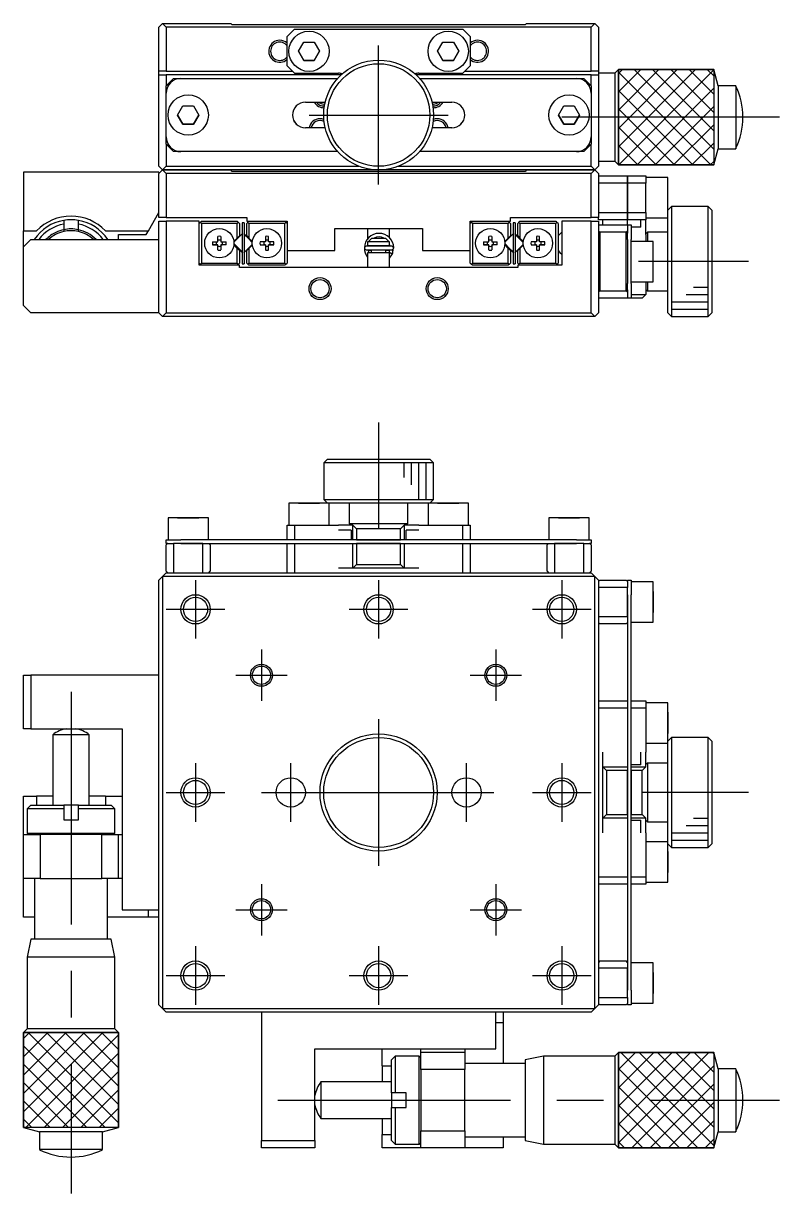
# Model space of a CAD drawing. Extents: x 10 to 427, y 10 to 256.
# Drawn here: x 102.4 to 205.7, y 96.7 to 256.5 of the extents above; entities that cross this region are included whole.
import ezdxf

# ---------------------------------------------------------------- set-up
doc = ezdxf.new("R2010")
doc.units = 0
doc.linetypes.add('CENTER', pattern=[50.8, 31.75, -6.35, 6.35, -6.35])
doc.layers.get('0').update_dxf_attribs({"linetype": 'CONTINUOUS'})
doc.layers.add('CENTER', color=1, linetype='CENTER')

msp = doc.modelspace()

# ---------------------------------------------------------------- linework, layer by layer
at = {"color": 7, "linetype": 'CONTINUOUS'}
for p, q in [((120.92, 255.97), (121.42, 256.47)), ((120.92, 249.97), (120.92, 255.97)), ((121.42, 256.47), (121.92, 255.97)), ((121.42, 256.47), (130.72, 256.47)), ((121.92, 255.97), (121.92, 249.97)), ((179.92, 255.97), (121.92, 255.97)), ((130.92, 256.27), (130.72, 256.47)), ((170.92, 256.27), (130.92, 256.27)), ((139.42, 255.67), (138.42, 254.67)), ((139.42, 255.67), (162.42, 255.67)), ((163.42, 254.67), (162.42, 255.67)), ((171.12, 256.47), (170.92, 256.27)), ((171.12, 256.47), (180.42, 256.47)), ((179.92, 255.97), (180.42, 256.47)), ((179.92, 249.97), (179.92, 255.97)), ((180.42, 256.47), (180.92, 255.97)), ((180.92, 255.97), (180.92, 249.97)), ((138.42, 250.67), (138.42, 254.67)), ((163.42, 254.67), (163.42, 250.67)), ((139.98, 252.67), (140.7, 253.92)), ((140.7, 251.42), (139.98, 252.67)), ((139.98, 252.67), (140.7, 251.42)), ((140.7, 253.92), (142.14, 253.92)), ((142.14, 253.92), (142.86, 252.67)), ((142.86, 252.67), (142.14, 251.42)), ((142.14, 251.42), (142.86, 252.67)), ((158.98, 252.67), (159.7, 253.92)), ((159.7, 251.42), (158.98, 252.67)), ((158.98, 252.67), (159.7, 251.42)), ((159.7, 253.92), (161.14, 253.92)), ((161.14, 253.92), (161.86, 252.67)), ((161.86, 252.67), (161.14, 251.42)), ((161.14, 251.42), (161.86, 252.67)), ((142.14, 251.42), (140.7, 251.42)), ((140.7, 251.42), (142.14, 251.42)), ((161.14, 251.42), (159.7, 251.42)), ((159.7, 251.42), (161.14, 251.42)), ((121.92, 249.97), (120.92, 249.97)), ((120.92, 249.47), (120.92, 249.97)), ((120.92, 236.97), (120.92, 249.47)), ((120.92, 249.47), (121.92, 249.47)), ((121.92, 249.97), (139.12, 249.97)), ((145.82, 249.47), (121.92, 249.47)), ((121.92, 249.47), (121.92, 247.97)), ((138.42, 250.67), (139.42, 249.67)), ((139.42, 249.67), (145.42, 249.67)), ((179.92, 249.47), (156.02, 249.47)), ((156.42, 249.67), (162.42, 249.67)), ((162.42, 249.67), (163.42, 250.67)), ((162.72, 249.97), (179.92, 249.97)), ((180.92, 249.97), (179.92, 249.97)), ((179.92, 247.97), (179.92, 249.47)), ((179.92, 249.47), (180.92, 249.47)), ((180.92, 249.97), (180.92, 249.47)), ((183.17, 249.67), (180.92, 249.67)), ((180.92, 249.47), (180.92, 236.97)), ((183.67, 250.17), (183.17, 249.67)), ((183.17, 249.67), (183.17, 237.67)), ((183.67, 250.17), (183.67, 237.17)), ((196.67, 250.17), (183.67, 250.17)), ((183.67, 250.17), (196.67, 250.17)), ((183.67, 237.17), (183.67, 250.17)), ((196.67, 250.17), (196.67, 237.17)), ((197.26, 247.97), (196.67, 250.17)), ((196.67, 250.17), (196.67, 237.17)), ((121.92, 247.97), (122.12, 248.17)), ((121.92, 246.97), (121.92, 247.97)), ((122.92, 248.97), (122.12, 248.17)), ((122.12, 248.17), (122.12, 247.85)), ((122.92, 248.97), (123.92, 248.97)), ((123.92, 248.97), (145.33, 248.97)), ((156.51, 248.97), (177.92, 248.97)), ((177.92, 248.97), (178.92, 248.97)), ((179.72, 248.17), (178.92, 248.97)), ((179.72, 247.85), (179.72, 248.17)), ((179.72, 248.17), (179.92, 247.97)), ((179.92, 247.97), (179.92, 246.97)), ((197.26, 247.97), (197.26, 239.37)), ((199.67, 247.97), (197.26, 247.97)), ((199.67, 247.97), (199.67, 239.37)), ((121.92, 240.97), (121.92, 246.97)), ((179.92, 246.97), (179.92, 240.97)), ((123.48, 243.97), (124.2, 245.22)), ((124.2, 245.22), (125.64, 245.22)), ((125.64, 245.22), (126.36, 243.97)), ((140.92, 245.72), (143.63, 245.72)), ((158.21, 245.72), (160.92, 245.72)), ((175.48, 243.97), (176.2, 245.22)), ((176.2, 245.22), (177.64, 245.22)), ((177.64, 245.22), (178.36, 243.97)), ((124.2, 242.72), (123.48, 243.97)), ((123.48, 243.97), (124.2, 242.72)), ((126.36, 243.97), (125.64, 242.72)), ((125.64, 242.72), (126.36, 243.97)), ((176.2, 242.72), (175.48, 243.97)), ((175.48, 243.97), (176.2, 242.72)), ((178.36, 243.97), (177.64, 242.72)), ((177.64, 242.72), (178.36, 243.97)), ((125.64, 242.72), (124.2, 242.72)), ((124.2, 242.72), (125.64, 242.72)), ((143.63, 242.22), (140.92, 242.22)), ((160.92, 242.22), (158.21, 242.22)), ((177.64, 242.72), (176.2, 242.72)), ((176.2, 242.72), (177.64, 242.72)), ((121.92, 239.97), (121.92, 240.97)), ((122.12, 239.77), (121.92, 239.97)), ((121.92, 239.97), (121.92, 236.97)), ((122.12, 240.1), (122.12, 239.77)), ((122.12, 239.77), (122.92, 238.97)), ((178.92, 238.97), (179.72, 239.77)), ((179.72, 239.77), (179.72, 240.1)), ((179.92, 239.97), (179.72, 239.77)), ((179.92, 240.97), (179.92, 239.97)), ((179.92, 236.97), (179.92, 239.97)), ((123.92, 238.97), (122.92, 238.97)), ((145.33, 238.97), (123.92, 238.97)), ((177.92, 238.97), (156.51, 238.97)), ((178.92, 238.97), (177.92, 238.97)), ((196.67, 237.17), (197.26, 239.37)), ((197.26, 239.37), (199.67, 239.37)), ((120.92, 236.97), (121.42, 236.47)), ((120.92, 235.97), (121.42, 236.47)), ((121.42, 236.47), (121.92, 236.97)), ((150.92, 236.47), (121.42, 236.47)), ((121.42, 236.47), (121.92, 235.97)), ((121.42, 236.47), (130.72, 236.47)), ((121.92, 236.97), (148.23, 236.97)), ((130.92, 236.27), (130.72, 236.47)), ((180.42, 236.47), (150.92, 236.47)), ((153.61, 236.97), (179.92, 236.97)), ((171.12, 236.47), (170.92, 236.27)), ((171.12, 236.47), (180.42, 236.47)), ((179.92, 236.97), (180.42, 236.47)), ((179.92, 235.97), (180.42, 236.47)), ((180.42, 236.47), (180.92, 236.97)), ((180.42, 236.47), (180.92, 235.97)), ((180.92, 237.67), (183.17, 237.67)), ((183.17, 237.67), (183.67, 237.17)), ((183.67, 237.17), (196.67, 237.17)), ((196.67, 237.17), (183.67, 237.17)), ((102.42, 236.17), (102.42, 228.17)), ((120.92, 236.17), (102.42, 236.17)), ((120.92, 236.17), (120.92, 235.97)), ((120.92, 229.97), (120.92, 235.97)), ((179.92, 235.97), (121.92, 235.97)), ((121.92, 235.97), (121.92, 229.97)), ((170.92, 236.27), (130.92, 236.27)), ((179.92, 229.97), (179.92, 235.97)), ((180.92, 235.97), (180.92, 229.97)), ((180.92, 235.67), (184.92, 235.67)), ((184.92, 235.67), (187.42, 235.67)), ((184.92, 234.67), (184.92, 235.67)), ((184.92, 235.67), (184.92, 234.67)), ((187.42, 235.67), (187.42, 234.67)), ((190.42, 235.42), (187.42, 235.42)), ((190.42, 229.92), (190.42, 235.42)), ((184.92, 234.67), (180.92, 234.67)), ((187.42, 234.67), (184.92, 234.67)), ((184.92, 234.67), (184.92, 230.67)), ((184.92, 230.67), (184.92, 234.67)), ((187.42, 230.67), (187.42, 234.67)), ((119.48, 228.17), (120.92, 230.67)), ((180.92, 230.67), (184.92, 230.67)), ((184.92, 230.67), (187.42, 230.67)), ((184.92, 229.67), (184.92, 230.67)), ((184.92, 230.67), (184.92, 229.67)), ((187.42, 230.67), (187.42, 229.67)), ((190.92, 231.47), (190.42, 230.97)), ((190.92, 231.47), (190.92, 216.47)), ((195.92, 231.47), (190.92, 231.47)), ((195.92, 216.47), (195.92, 231.47)), ((196.42, 230.97), (195.92, 231.47)), ((196.42, 230.97), (196.42, 216.97)), ((107.92, 229.59), (107.92, 229.08)), ((107.92, 229.08), (107.92, 228.32)), ((109.92, 229.08), (109.92, 229.59)), ((109.92, 228.32), (109.92, 229.59)), ((109.92, 228.32), (109.92, 229.08)), ((121.92, 229.97), (120.92, 229.97)), ((120.92, 229.47), (121.92, 229.47)), ((120.92, 216.97), (120.92, 229.47)), ((121.92, 229.97), (132.92, 229.97)), ((121.92, 229.47), (121.92, 216.97)), ((126.42, 229.47), (121.92, 229.47)), ((126.42, 223.47), (126.42, 229.47)), ((126.57, 229.32), (126.42, 229.17)), ((126.57, 229.32), (126.72, 229.47)), ((126.72, 229.17), (126.57, 229.32)), ((126.72, 229.47), (131.62, 229.47)), ((126.72, 229.17), (126.72, 223.77)), ((131.62, 229.17), (126.72, 229.17)), ((131.62, 229.47), (131.77, 229.32)), ((131.77, 229.32), (131.62, 229.17)), ((131.62, 227.18), (131.62, 229.17)), ((131.92, 229.17), (131.77, 229.32)), ((131.92, 229.17), (131.92, 227.48)), ((132.57, 229.27), (132.27, 229.27)), ((132.27, 229.27), (132.27, 223.67)), ((132.57, 229.27), (132.57, 223.67)), ((132.92, 229.97), (132.92, 229.47)), ((132.92, 229.47), (138.42, 229.47)), ((133.07, 229.32), (132.92, 229.17)), ((132.92, 227.48), (132.92, 229.17)), ((133.07, 229.32), (133.22, 229.47)), ((133.22, 229.17), (133.07, 229.32)), ((133.22, 229.17), (133.22, 227.18)), ((138.12, 229.17), (133.22, 229.17)), ((138.12, 229.47), (138.27, 229.32)), ((138.27, 229.32), (138.12, 229.17)), ((138.12, 223.77), (138.12, 229.17)), ((138.42, 229.17), (138.27, 229.32)), ((138.42, 229.47), (138.42, 225.47)), ((144.92, 225.47), (144.92, 228.47)), ((144.92, 228.47), (156.92, 228.47)), ((149.42, 228.47), (149.42, 227.07)), ((152.42, 227.2), (152.42, 228.47)), ((156.92, 228.47), (156.92, 225.47)), ((163.42, 229.47), (168.92, 229.47)), ((163.42, 225.47), (163.42, 229.47)), ((163.57, 229.32), (163.42, 229.17)), ((163.57, 229.32), (163.72, 229.47)), ((163.72, 229.17), (163.57, 229.32)), ((168.62, 229.17), (163.72, 229.17)), ((163.72, 229.17), (163.72, 223.77)), ((168.62, 229.47), (168.77, 229.32)), ((168.77, 229.32), (168.62, 229.17)), ((168.62, 227.18), (168.62, 229.17)), ((168.92, 229.17), (168.77, 229.32)), ((168.92, 229.47), (168.92, 229.97)), ((168.92, 229.97), (179.92, 229.97)), ((168.92, 229.17), (168.92, 227.48)), ((169.27, 229.27), (169.27, 223.67)), ((169.57, 229.27), (169.27, 229.27)), ((169.57, 229.27), (169.57, 223.67)), ((170.07, 229.32), (169.92, 229.17)), ((169.92, 227.48), (169.92, 229.17)), ((170.07, 229.32), (170.22, 229.47)), ((170.22, 229.17), (170.07, 229.32)), ((170.22, 229.47), (175.12, 229.47)), ((175.12, 229.17), (170.22, 229.17)), ((170.22, 229.17), (170.22, 227.18)), ((175.12, 229.47), (175.27, 229.32)), ((175.27, 229.32), (175.12, 229.17)), ((175.12, 223.77), (175.12, 229.17)), ((175.42, 229.17), (175.27, 229.32)), ((175.42, 229.17), (175.42, 223.77)), ((175.92, 229.47), (175.92, 223.47)), ((179.92, 229.47), (175.92, 229.47)), ((180.92, 229.97), (179.92, 229.97)), ((179.92, 216.97), (179.92, 229.47)), ((179.92, 229.47), (180.92, 229.47)), ((180.92, 229.67), (180.92, 229.97)), ((184.92, 229.67), (180.92, 229.67)), ((180.92, 229.47), (180.92, 216.97)), ((180.92, 228.97), (184.92, 228.97)), ((181.52, 228.97), (181.52, 229.67)), ((187.42, 229.67), (184.92, 229.67)), ((184.92, 228.97), (184.92, 229.67)), ((184.92, 228.97), (184.92, 228.17)), ((184.92, 228.97), (185.42, 228.97)), ((185.42, 228.97), (185.42, 226.97)), ((186.72, 228.67), (185.42, 228.67)), ((186.72, 228.67), (186.72, 229.67)), ((187.42, 229.92), (190.42, 229.92)), ((187.42, 227.67), (187.42, 229.67)), ((190.42, 216.97), (190.42, 229.92)), ((102.42, 228.17), (104.23, 228.17)), ((102.42, 225.97), (102.42, 228.17)), ((103.42, 226.97), (102.42, 225.97)), ((103.42, 226.97), (120.92, 226.97)), ((107.92, 228.32), (107.92, 228.06)), ((109.92, 228.06), (109.92, 228.32)), ((113.61, 228.17), (119.48, 228.17)), ((115.42, 227.67), (119.19, 227.67)), ((115.42, 226.97), (115.42, 227.67)), ((119.19, 227.67), (119.48, 228.17)), ((128.97, 226.67), (128.97, 227.4)), ((129.37, 227.4), (129.37, 226.67)), ((131.15, 226.71), (131.62, 227.18)), ((132.24, 227.71), (131.18, 226.65)), ((131.62, 227.18), (131.92, 227.48)), ((132.57, 227.67), (133.09, 227.15)), ((133.66, 226.65), (132.6, 227.71)), ((132.92, 227.48), (133.22, 227.18)), ((133.09, 227.15), (133.66, 226.58)), ((133.22, 227.18), (133.68, 226.71)), ((135.47, 227.4), (135.47, 226.67)), ((135.87, 226.67), (135.87, 227.4)), ((149.47, 226.67), (150, 227.17)), ((150, 227.17), (151.84, 227.17)), ((151.84, 227.17), (152.36, 226.67)), ((165.97, 226.67), (165.97, 227.4)), ((166.37, 227.4), (166.37, 226.67)), ((168.15, 226.71), (168.62, 227.18)), ((169.24, 227.71), (168.18, 226.65)), ((168.62, 227.18), (168.92, 227.48)), ((169.57, 227.67), (170.66, 226.58)), ((170.66, 226.65), (169.6, 227.71)), ((169.92, 227.48), (170.22, 227.18)), ((170.22, 227.18), (170.68, 226.71)), ((172.47, 227.4), (172.47, 226.67)), ((172.87, 226.67), (172.87, 227.4)), ((175.67, 227.72), (175.42, 227.47)), ((175.92, 227.97), (175.67, 227.72)), ((180.92, 228.17), (181.12, 227.97)), ((181.12, 227.97), (181.12, 219.97)), ((184.72, 227.97), (181.12, 227.97)), ((184.72, 227.97), (184.92, 228.17)), ((184.72, 219.97), (184.72, 227.97)), ((184.92, 228.17), (184.92, 227.85)), ((184.92, 227.85), (184.92, 228.17)), ((184.92, 226.97), (184.92, 227.85)), ((184.92, 226.97), (184.92, 220.97)), ((185.42, 220.97), (185.42, 226.97)), ((187.62, 227.97), (187.42, 227.77)), ((187.42, 227.67), (187.42, 226.72)), ((187.62, 227.97), (187.62, 226.72)), ((190.42, 227.97), (187.62, 227.97)), ((102.42, 217.97), (102.42, 225.97)), ((128.24, 226.67), (128.97, 226.67)), ((128.97, 226.27), (128.24, 226.27)), ((128.24, 226.27), (128.78, 226.27)), ((128.78, 226.27), (128.97, 226.27)), ((128.97, 225.55), (128.97, 226.27)), ((129.37, 226.67), (130.1, 226.67)), ((129.37, 226.27), (129.37, 225.55)), ((130.1, 226.27), (129.37, 226.27)), ((129.37, 226.27), (129.56, 226.27)), ((130.1, 226.27), (129.56, 226.27)), ((131.62, 225.77), (131.15, 226.24)), ((132.27, 225.28), (131.18, 226.37)), ((131.18, 226.3), (132.24, 225.24)), ((131.92, 225.47), (131.62, 225.77)), ((131.62, 223.77), (131.62, 225.77)), ((131.92, 225.47), (131.92, 223.77)), ((132.6, 225.24), (133.66, 226.3)), ((133.22, 225.77), (132.92, 225.47)), ((132.92, 223.77), (132.92, 225.47)), ((133.68, 226.24), (133.22, 225.77)), ((133.22, 225.77), (133.22, 223.77)), ((135.47, 226.67), (134.74, 226.67)), ((134.74, 226.27), (135.47, 226.27)), ((134.74, 226.27), (135.28, 226.27)), ((135.47, 226.27), (135.28, 226.27)), ((135.47, 226.27), (135.47, 225.55)), ((136.6, 226.67), (135.87, 226.67)), ((135.87, 225.55), (135.87, 226.27)), ((135.87, 226.27), (136.6, 226.27)), ((136.06, 226.27), (135.87, 226.27)), ((136.6, 226.27), (136.06, 226.27)), ((138.42, 225.47), (138.42, 223.77)), ((138.42, 225.47), (144.92, 225.47)), ((152.73, 226.07), (149.23, 226.07)), ((149.23, 225.57), (152.73, 225.57)), ((149.47, 226.67), (149.42, 226.67)), ((149.42, 226.67), (149.42, 226.17)), ((149.42, 226.17), (152.42, 226.17)), ((152.36, 226.67), (149.47, 226.67)), ((149.5, 226.07), (149.52, 226.17)), ((149.62, 225.17), (149.5, 225.57)), ((149.58, 225.38), (149.59, 225.39)), ((149.58, 225.37), (149.58, 225.38)), ((149.58, 225.35), (149.58, 225.37)), ((149.58, 225.34), (149.58, 225.35)), ((149.58, 225.33), (149.58, 225.34)), ((149.58, 225.32), (149.58, 225.33)), ((149.58, 225.3), (149.58, 225.32)), ((149.58, 225.29), (149.58, 225.3)), ((149.58, 225.28), (149.58, 225.29)), ((149.58, 225.27), (149.58, 225.28)), ((149.59, 225.25), (149.58, 225.27)), ((149.59, 225.41), (149.6, 225.42)), ((149.59, 225.4), (149.59, 225.41)), ((149.59, 225.39), (149.59, 225.4)), ((149.59, 225.24), (149.59, 225.25)), ((149.6, 225.23), (149.59, 225.24)), ((149.6, 225.44), (149.61, 225.45)), ((149.6, 225.42), (149.6, 225.44)), ((149.6, 225.23), (149.6, 225.23)), ((149.6, 225.23), (149.6, 225.23)), ((149.61, 225.45), (149.62, 225.46)), ((149.62, 225.47), (149.63, 225.48)), ((149.62, 225.46), (149.62, 225.47)), ((149.63, 225.48), (149.64, 225.49)), ((149.92, 225.47), (149.63, 225.47)), ((149.64, 225.49), (149.65, 225.5)), ((149.65, 225.5), (149.66, 225.5)), ((149.66, 225.51), (149.67, 225.52)), ((149.66, 225.5), (149.66, 225.51)), ((149.67, 225.52), (149.68, 225.53)), ((149.68, 225.53), (149.69, 225.53)), ((149.69, 225.53), (149.71, 225.54)), ((149.71, 225.54), (149.72, 225.55)), ((149.72, 225.55), (149.73, 225.55)), ((149.73, 225.55), (149.74, 225.56)), ((149.74, 225.56), (149.75, 225.56)), ((149.75, 225.56), (149.76, 225.56)), ((149.76, 225.56), (149.77, 225.57)), ((149.77, 225.57), (149.79, 225.57)), ((149.79, 225.57), (149.8, 225.57)), ((149.8, 225.57), (149.81, 225.57)), ((149.81, 225.57), (149.82, 225.57)), ((149.82, 225.57), (149.83, 225.57)), ((149.92, 226.17), (149.92, 226.07)), ((149.92, 226.17), (149.92, 226.07)), ((149.92, 225.57), (149.92, 225.17)), ((149.92, 225.57), (149.92, 225.47)), ((151.92, 226.07), (151.92, 226.17)), ((151.92, 226.07), (151.92, 226.17)), ((151.92, 225.17), (151.92, 225.57)), ((151.92, 225.47), (151.92, 225.57)), ((152.32, 225.47), (151.92, 225.47)), ((152.12, 225.57), (152.14, 225.57)), ((152.14, 225.57), (152.15, 225.57)), ((152.15, 225.57), (152.16, 225.57)), ((152.16, 225.57), (152.17, 225.57)), ((152.17, 225.57), (152.18, 225.56)), ((152.18, 225.56), (152.2, 225.56)), ((152.2, 225.56), (152.21, 225.56)), ((152.21, 225.56), (152.22, 225.55)), ((152.22, 225.55), (152.23, 225.55)), ((152.23, 225.55), (152.24, 225.54)), ((152.24, 225.54), (152.25, 225.54)), ((152.25, 225.54), (152.26, 225.53)), ((152.26, 225.53), (152.27, 225.52)), ((152.27, 225.52), (152.28, 225.52)), ((152.28, 225.52), (152.29, 225.51)), ((152.29, 225.51), (152.3, 225.5)), ((152.3, 225.5), (152.31, 225.49)), ((152.31, 225.49), (152.32, 225.48)), ((152.32, 225.48), (152.32, 225.47)), ((152.32, 225.47), (152.33, 225.46)), ((152.33, 225.46), (152.34, 225.45)), ((152.36, 225.23), (152.33, 225.17)), ((152.34, 225.45), (152.34, 225.44)), ((152.34, 225.44), (152.35, 225.43)), ((152.35, 225.43), (152.36, 225.42)), ((152.36, 225.24), (152.35, 225.23)), ((152.36, 225.22), (152.35, 225.23)), ((152.35, 225.23), (152.35, 225.23)), ((152.35, 225.22), (152.36, 225.22)), ((152.42, 225.17), (152.35, 225.22)), ((152.42, 226.67), (152.36, 226.67)), ((152.36, 225.42), (152.36, 225.41)), ((152.36, 225.41), (152.36, 225.4)), ((152.36, 225.4), (152.37, 225.38)), ((152.37, 225.26), (152.36, 225.25)), ((152.36, 225.25), (152.36, 225.24)), ((152.37, 225.21), (152.36, 225.22)), ((152.36, 225.22), (152.36, 225.22)), ((152.37, 225.38), (152.37, 225.37)), ((152.37, 225.37), (152.37, 225.36)), ((152.37, 225.36), (152.37, 225.35)), ((152.37, 225.35), (152.37, 225.33)), ((152.37, 225.33), (152.37, 225.32)), ((152.37, 225.32), (152.37, 225.31)), ((152.37, 225.31), (152.37, 225.3)), ((152.37, 225.3), (152.37, 225.29)), ((152.37, 225.29), (152.37, 225.27)), ((152.37, 225.27), (152.37, 225.26)), ((152.37, 225.21), (152.37, 225.21)), ((152.42, 226.17), (152.42, 226.67)), ((152.42, 226.23), (152.46, 226.07)), ((152.81, 225.03), (152.97, 225.79)), ((152.83, 225.57), (152.82, 225.59)), ((152.84, 225.54), (152.83, 225.57)), ((152.85, 225.5), (152.84, 225.54)), ((152.86, 225.47), (152.85, 225.5)), ((152.87, 225.43), (152.86, 225.47)), ((152.86, 225.21), (152.87, 225.25)), ((152.87, 225.39), (152.87, 225.43)), ((152.87, 225.36), (152.87, 225.39)), ((152.87, 225.32), (152.87, 225.36)), ((152.87, 225.28), (152.87, 225.32)), ((152.87, 225.25), (152.87, 225.28)), ((156.92, 225.47), (163.42, 225.47)), ((163.42, 223.77), (163.42, 225.47)), ((165.24, 226.67), (165.97, 226.67)), ((165.97, 226.27), (165.24, 226.27)), ((165.24, 226.27), (165.78, 226.27)), ((165.78, 226.27), (165.97, 226.27)), ((165.97, 225.55), (165.97, 226.27)), ((166.37, 226.67), (167.1, 226.67)), ((166.37, 226.27), (166.37, 225.55)), ((167.1, 226.27), (166.37, 226.27)), ((166.37, 226.27), (166.56, 226.27)), ((167.1, 226.27), (166.56, 226.27)), ((168.62, 225.77), (168.15, 226.24)), ((168.75, 225.8), (168.18, 226.37)), ((168.18, 226.3), (169.24, 225.24)), ((168.62, 223.77), (168.62, 225.77)), ((168.92, 225.47), (168.62, 225.77)), ((169.27, 225.28), (168.75, 225.8)), ((168.92, 225.47), (168.92, 223.77)), ((169.6, 225.24), (170.66, 226.3)), ((170.22, 225.77), (169.92, 225.47)), ((169.92, 223.77), (169.92, 225.47)), ((170.68, 226.24), (170.22, 225.77)), ((170.22, 225.77), (170.22, 223.77)), ((172.47, 226.67), (171.74, 226.67)), ((171.74, 226.27), (172.47, 226.27)), ((171.74, 226.27), (172.28, 226.27)), ((172.47, 226.27), (172.28, 226.27)), ((172.47, 226.27), (172.47, 225.55)), ((173.6, 226.67), (172.87, 226.67)), ((172.87, 225.55), (172.87, 226.27)), ((172.87, 226.27), (173.6, 226.27)), ((173.06, 226.27), (172.87, 226.27)), ((173.6, 226.27), (173.06, 226.27)), ((175.42, 225.47), (175.67, 225.22)), ((175.67, 225.22), (175.92, 224.97)), ((188.42, 226.72), (185.42, 226.72)), ((188.42, 221.22), (188.42, 226.72)), ((126.42, 223.77), (126.57, 223.62)), ((126.57, 223.62), (126.72, 223.77)), ((126.72, 223.47), (126.57, 223.62)), ((126.72, 223.77), (131.62, 223.77)), ((131.62, 223.77), (131.77, 223.62)), ((131.77, 223.62), (131.62, 223.47)), ((131.77, 223.62), (131.92, 223.77)), ((132.27, 223.67), (132.57, 223.67)), ((132.92, 223.77), (133.07, 223.62)), ((133.07, 223.62), (133.22, 223.77)), ((133.22, 223.47), (133.07, 223.62)), ((133.22, 223.77), (138.12, 223.77)), ((138.12, 223.77), (138.27, 223.62)), ((138.27, 223.62), (138.12, 223.47)), ((138.27, 223.62), (138.42, 223.77)), ((149.11, 225.1), (149.11, 225.1)), ((149.11, 225.1), (149.11, 225.1)), ((149.11, 225.1), (149.11, 225.09)), ((149.11, 225.09), (149.12, 225.09)), ((149.12, 225.09), (149.12, 225.09)), ((149.12, 225.09), (149.12, 225.09)), ((149.12, 225.09), (149.12, 225.09)), ((149.12, 225.09), (149.12, 225.08)), ((149.12, 225.08), (149.12, 225.08)), ((149.12, 225.08), (149.14, 225.03)), ((149.14, 225.03), (149.14, 225.04)), ((149.14, 225.04), (149.14, 225.04)), ((149.14, 225.04), (149.14, 225.04)), ((152.42, 225.17), (149.42, 225.17)), ((149.42, 225.17), (149.42, 223.17)), ((152.38, 225.2), (152.37, 225.21)), ((152.39, 225.2), (152.38, 225.2)), ((152.4, 225.19), (152.39, 225.2)), ((152.41, 225.18), (152.4, 225.19)), ((152.42, 225.18), (152.41, 225.18)), ((152.43, 225.17), (152.42, 225.18)), ((152.81, 225.03), (152.42, 225.17)), ((152.42, 223.17), (152.42, 225.17)), ((152.42, 224.44), (152.81, 225.03)), ((152.45, 225.16), (152.43, 225.17)), ((152.46, 225.15), (152.45, 225.16)), ((152.48, 225.15), (152.46, 225.15)), ((152.5, 225.14), (152.48, 225.15)), ((152.51, 225.13), (152.5, 225.14)), ((152.53, 225.12), (152.51, 225.13)), ((152.55, 225.11), (152.53, 225.12)), ((152.57, 225.11), (152.55, 225.11)), ((152.58, 225.1), (152.57, 225.11)), ((152.6, 225.09), (152.58, 225.1)), ((152.62, 225.08), (152.6, 225.09)), ((152.64, 225.08), (152.62, 225.08)), ((152.65, 225.07), (152.64, 225.08)), ((152.67, 225.06), (152.65, 225.07)), ((152.69, 225.06), (152.67, 225.06)), ((152.7, 225.05), (152.69, 225.06)), ((152.72, 225.05), (152.7, 225.05)), ((152.73, 225.04), (152.72, 225.05)), ((152.75, 225.04), (152.73, 225.04)), ((152.76, 225.04), (152.75, 225.04)), ((152.77, 225.03), (152.76, 225.04)), ((152.78, 225.03), (152.77, 225.03)), ((152.79, 225.03), (152.78, 225.03)), ((152.78, 224.95), (152.81, 225.03)), ((152.8, 225.03), (152.79, 225.03)), ((152.81, 225.03), (152.8, 225.03)), ((152.8, 225.03), (152.8, 225.03)), ((152.81, 225.03), (152.83, 225.07)), ((152.81, 225.04), (152.81, 225.03)), ((152.81, 225.03), (152.81, 225.03)), ((152.81, 225.03), (152.81, 225.03)), ((152.81, 225.03), (152.81, 225.03)), ((152.83, 225.07), (152.84, 225.1)), ((152.84, 225.1), (152.85, 225.14)), ((152.85, 225.14), (152.86, 225.17)), ((152.86, 225.17), (152.86, 225.21)), ((163.42, 223.77), (163.57, 223.62)), ((163.57, 223.62), (163.72, 223.77)), ((163.72, 223.47), (163.57, 223.62)), ((163.72, 223.77), (168.62, 223.77)), ((168.62, 223.77), (168.77, 223.62)), ((168.77, 223.62), (168.62, 223.47)), ((168.77, 223.62), (168.92, 223.77)), ((169.27, 223.67), (169.57, 223.67)), ((169.92, 223.77), (170.07, 223.62)), ((170.07, 223.62), (170.22, 223.77)), ((170.22, 223.47), (170.07, 223.62)), ((170.22, 223.77), (175.12, 223.77)), ((175.12, 223.77), (175.27, 223.62)), ((175.27, 223.62), (175.12, 223.47)), ((175.27, 223.62), (175.42, 223.77)), ((131.92, 223.47), (126.42, 223.47)), ((131.92, 223.17), (131.92, 223.47)), ((169.92, 223.17), (131.92, 223.17)), ((138.12, 223.47), (133.22, 223.47)), ((168.62, 223.47), (163.72, 223.47)), ((169.92, 223.47), (169.92, 223.17)), ((175.92, 223.47), (169.92, 223.47)), ((184.92, 220.1), (184.92, 220.97)), ((185.42, 221.22), (188.42, 221.22)), ((185.42, 220.97), (185.42, 218.97)), ((187.42, 221.22), (187.42, 219.47)), ((187.62, 221.22), (187.62, 219.97)), ((181.12, 219.97), (180.92, 219.77)), ((184.92, 218.97), (180.92, 218.97)), ((181.12, 219.97), (184.72, 219.97)), ((184.92, 219.77), (184.72, 219.97)), ((184.92, 220.1), (184.92, 219.77)), ((184.92, 219.77), (184.92, 220.1)), ((184.92, 219.77), (184.92, 218.97)), ((185.42, 218.97), (184.92, 218.97)), ((185.42, 219.47), (187.42, 219.47)), ((186.92, 218.97), (185.42, 218.97)), ((187.42, 219.47), (186.92, 218.97)), ((187.42, 220.17), (187.62, 219.97)), ((187.62, 219.97), (190.42, 219.97)), ((102.42, 217.97), (103.42, 216.97)), ((120.92, 216.97), (103.42, 216.97)), ((120.92, 216.97), (121.42, 216.47)), ((121.42, 216.47), (121.92, 216.97)), ((180.42, 216.47), (121.42, 216.47)), ((121.92, 216.97), (179.92, 216.97)), ((179.92, 216.97), (180.42, 216.47)), ((180.42, 216.47), (180.92, 216.97)), ((190.42, 216.97), (190.92, 216.47)), ((190.92, 216.47), (195.92, 216.47)), ((195.92, 216.47), (196.42, 216.97)), ((143.92, 197), (143.42, 196.5)), ((158.42, 196.5), (143.42, 196.5)), ((143.42, 196.5), (143.42, 191.5)), ((143.92, 197), (157.92, 197)), ((158.42, 196.5), (157.92, 197)), ((158.42, 191.5), (158.42, 196.5)), ((141.42, 191), (138.67, 191)), ((143.92, 191), (138.67, 191)), ((138.67, 191), (138.67, 188)), ((140.7, 191), (139.98, 191)), ((139.98, 191), (140.7, 191)), ((142.14, 191), (140.7, 191)), ((140.7, 191), (142.14, 191)), ((143.92, 191), (141.42, 191)), ((142.86, 191), (142.14, 191)), ((142.14, 191), (142.86, 191)), ((143.42, 191.5), (150.92, 191.5)), ((143.42, 191.5), (143.92, 191)), ((146.92, 191), (143.92, 191)), ((150.92, 191), (143.92, 191)), ((144.17, 188), (144.17, 191)), ((154.92, 191), (146.92, 191)), ((150.92, 191), (146.92, 191)), ((146.92, 191), (146.92, 188.2)), ((150.92, 191.5), (158.42, 191.5)), ((157.92, 191), (150.92, 191)), ((154.92, 191), (150.92, 191)), ((157.92, 191), (154.92, 191)), ((154.92, 188.2), (154.92, 191)), ((157.67, 191), (157.67, 188)), ((160.42, 191), (157.91, 191)), ((163.17, 191), (157.91, 191)), ((157.92, 191), (158.42, 191.5)), ((159.7, 191), (158.98, 191)), ((158.98, 191), (159.7, 191)), ((161.14, 191), (159.7, 191)), ((159.7, 191), (161.14, 191)), ((163.17, 191), (160.42, 191)), ((161.86, 191), (161.14, 191)), ((161.14, 191), (161.86, 191)), ((163.17, 188), (163.17, 191)), ((124.92, 189), (122.17, 189)), ((127.67, 189), (122.17, 189)), ((122.17, 189), (122.17, 186)), ((124.2, 189), (123.48, 189)), ((123.48, 189), (124.2, 189)), ((125.64, 189), (124.2, 189)), ((124.2, 189), (125.64, 189)), ((127.67, 189), (124.92, 189)), ((126.36, 189), (125.64, 189)), ((125.64, 189), (126.36, 189)), ((127.67, 186), (127.67, 189)), ((176.92, 189), (174.17, 189)), ((179.67, 189), (174.17, 189)), ((174.17, 189), (174.17, 186)), ((176.2, 189), (175.48, 189)), ((175.48, 189), (176.2, 189)), ((177.64, 189), (176.2, 189)), ((176.2, 189), (177.64, 189)), ((179.67, 189), (176.92, 189)), ((178.36, 189), (177.64, 189)), ((177.64, 189), (178.36, 189)), ((179.67, 186), (179.67, 189)), ((138.42, 186), (138.42, 188)), ((138.42, 188), (139.42, 188)), ((139.42, 188), (139.42, 186)), ((139.42, 188), (145.42, 188)), ((147.12, 188), (145.42, 188)), ((147.15, 187.3), (145.42, 187.3)), ((146.92, 188.2), (150.92, 188.2)), ((146.92, 188.2), (147.12, 188)), ((147.42, 188), (147.12, 188)), ((147.42, 188), (147.12, 188)), ((147.15, 187.3), (147.15, 186)), ((147.42, 186), (147.42, 188)), ((147.42, 188), (147.92, 187.5)), ((147.92, 187.5), (147.92, 186)), ((153.92, 187.5), (147.92, 187.5)), ((150.92, 188.2), (154.92, 188.2)), ((154.42, 188), (153.92, 187.5)), ((153.92, 186), (153.92, 187.5)), ((154.72, 188), (154.42, 188)), ((154.72, 188), (154.42, 188)), ((154.42, 188), (154.42, 186)), ((156.42, 187.3), (154.69, 187.3)), ((154.69, 186), (154.69, 187.3)), ((154.72, 188), (154.92, 188.2)), ((156.42, 188), (154.72, 188)), ((156.42, 188), (162.42, 188)), ((162.42, 186), (162.42, 188)), ((162.42, 188), (163.42, 188)), ((163.42, 188), (163.42, 186)), ((121.92, 185.5), (121.92, 186)), ((121.92, 186), (123.92, 186)), ((122.12, 185.5), (121.92, 185.3)), ((122.12, 185.5), (121.92, 185.5)), ((121.92, 181.7), (121.92, 185.3)), ((122.12, 185.5), (122.92, 185.5)), ((123.92, 185.5), (122.92, 185.5)), ((122.92, 185.5), (122.92, 181.5)), ((123.92, 185.5), (122.92, 185.5)), ((147.92, 186), (123.92, 186)), ((126.92, 185.5), (123.92, 185.5)), ((123.92, 185.5), (126.92, 185.5)), ((126.92, 181.5), (126.92, 185.5)), ((126.92, 185.5), (147.92, 185.5)), ((127.92, 185.3), (127.72, 185.5)), ((127.92, 185.3), (127.92, 181.7)), ((138.42, 181.5), (138.42, 185.5)), ((139.42, 185.5), (139.42, 181.5)), ((147.42, 182.1), (147.42, 185.5)), ((147.92, 186), (153.92, 186)), ((153.92, 186), (147.92, 186)), ((147.92, 185.5), (153.92, 185.5)), ((147.92, 185.5), (147.92, 182.6)), ((153.92, 185.5), (147.92, 185.5)), ((177.92, 186), (153.92, 186)), ((153.92, 185.5), (174.92, 185.5)), ((153.92, 182.6), (153.92, 185.5)), ((154.42, 185.5), (154.42, 182.1)), ((162.42, 181.5), (162.42, 185.5)), ((163.42, 185.5), (163.42, 181.5)), ((174.12, 185.5), (173.92, 185.3)), ((173.92, 181.7), (173.92, 185.3)), ((174.92, 185.5), (174.92, 181.5)), ((177.92, 185.5), (174.92, 185.5)), ((174.92, 185.5), (177.92, 185.5)), ((177.92, 186), (179.92, 186)), ((178.92, 185.5), (177.92, 185.5)), ((178.92, 185.5), (177.92, 185.5)), ((178.92, 181.5), (178.92, 185.5)), ((178.92, 185.5), (179.72, 185.5)), ((179.92, 185.3), (179.72, 185.5)), ((179.92, 185.5), (179.72, 185.5)), ((179.92, 186), (179.92, 185.5)), ((179.92, 185.3), (179.92, 181.7)), ((147.42, 182.1), (145.42, 182.1)), ((147.92, 182.6), (147.42, 182.1)), ((154.42, 182.1), (147.42, 182.1)), ((147.92, 182.6), (153.92, 182.6)), ((153.92, 182.6), (154.42, 182.1)), ((156.42, 182.1), (154.42, 182.1)), ((120.92, 180.5), (121.42, 181)), ((120.92, 122.5), (120.92, 180.5)), ((121.42, 181), (121.92, 181.5)), ((121.42, 181), (121.42, 122)), ((180.42, 181), (121.42, 181)), ((121.92, 181.7), (122.12, 181.5)), ((121.92, 181.5), (179.92, 181.5)), ((127.72, 181.5), (127.92, 181.7)), ((173.92, 181.7), (174.12, 181.5)), ((179.72, 181.5), (179.92, 181.7)), ((179.92, 181.5), (180.42, 181)), ((180.42, 122), (180.42, 181)), ((180.42, 181), (180.92, 180.5)), ((180.92, 180.5), (180.92, 122.5)), ((181.12, 180.5), (180.92, 180.3)), ((181.12, 180.5), (184.72, 180.5)), ((184.92, 180.3), (184.72, 180.5)), ((184.92, 180.5), (185.42, 180.5)), ((184.92, 180.3), (184.92, 180.5)), ((185.42, 180.5), (185.42, 178.5)), ((184.92, 179.5), (180.92, 179.5)), ((184.92, 180.3), (184.92, 179.5)), ((184.92, 178.5), (184.92, 179.5)), ((184.92, 178.5), (184.92, 179.5)), ((188.42, 180.25), (185.42, 180.25)), ((188.42, 177.5), (188.42, 180.25)), ((188.42, 174.75), (188.42, 180.25)), ((188.42, 178.22), (188.42, 178.94)), ((188.42, 178.94), (188.42, 178.22)), ((184.92, 175.5), (184.92, 178.5)), ((184.92, 178.5), (184.92, 175.5)), ((185.42, 154.5), (185.42, 178.5)), ((188.42, 176.78), (188.42, 178.22)), ((188.42, 178.22), (188.42, 176.78)), ((188.42, 174.75), (188.42, 177.5)), ((188.42, 176.06), (188.42, 176.78)), ((188.42, 176.78), (188.42, 176.06)), ((180.92, 175.5), (184.92, 175.5)), ((180.92, 174.7), (181.12, 174.5)), ((184.72, 174.5), (181.12, 174.5)), ((184.72, 174.5), (184.92, 174.7)), ((184.92, 175.5), (184.92, 154.5)), ((185.42, 174.75), (188.42, 174.75)), ((102.42, 160.2), (102.42, 167.5)), ((102.42, 167.5), (103.42, 167.5)), ((103.42, 167.5), (103.42, 160.2)), ((120.92, 167.5), (103.42, 167.5)), ((120.92, 135.5), (120.92, 167.5)), ((120.92, 135.5), (120.92, 167.5)), ((180.92, 164), (184.92, 164)), ((184.92, 163), (180.92, 163)), ((185.42, 164), (187.42, 164)), ((187.42, 163), (185.42, 163)), ((187.42, 164), (187.42, 163)), ((190.42, 163.75), (187.42, 163.75)), ((187.42, 163), (187.42, 157)), ((190.42, 161), (190.42, 163.75)), ((190.42, 158.49), (190.42, 163.75)), ((190.42, 161.72), (190.42, 162.44)), ((190.42, 162.44), (190.42, 161.72)), ((190.42, 160.28), (190.42, 161.72)), ((190.42, 161.72), (190.42, 160.28)), ((103.42, 160.2), (102.42, 160.2)), ((103.42, 160.2), (115.92, 160.2)), ((115.92, 160.2), (115.92, 135.5)), ((190.42, 158.5), (190.42, 161)), ((190.42, 159.56), (190.42, 160.28)), ((190.42, 160.28), (190.42, 159.56)), ((106.67, 159.37), (106.42, 159.37)), ((106.42, 159.37), (106.42, 149.75)), ((111.42, 159.37), (106.67, 159.37)), ((111.42, 149.75), (111.42, 159.37)), ((187.42, 158.25), (190.42, 158.25)), ((190.92, 159), (190.42, 158.5)), ((190.42, 155.5), (190.42, 158.5)), ((190.42, 151.5), (190.42, 158.5)), ((190.92, 159), (190.92, 151.5)), ((195.92, 159), (190.92, 159)), ((195.92, 144), (195.92, 159)), ((196.42, 158.5), (195.92, 159)), ((196.42, 158.5), (196.42, 144.5)), ((181.52, 155), (181.52, 157)), ((186.72, 155.27), (186.72, 157)), ((187.42, 155.3), (187.42, 157)), ((181.52, 148), (181.52, 155)), ((182.02, 154.5), (181.52, 155)), ((181.52, 155), (184.92, 155)), ((186.72, 155.27), (185.42, 155.27)), ((185.42, 155), (187.42, 155)), ((187.42, 155), (186.92, 154.5)), ((187.62, 155.5), (187.42, 155.3)), ((187.42, 155), (187.42, 155.3)), ((187.42, 155), (187.42, 155.3)), ((187.62, 155.5), (187.62, 151.5)), ((190.42, 155.5), (187.62, 155.5)), ((190.42, 147.5), (190.42, 155.5)), ((190.42, 151.5), (190.42, 155.5)), ((182.02, 154.5), (182.02, 148.5)), ((184.92, 154.5), (182.02, 154.5)), ((184.92, 154.5), (184.92, 148.5)), ((184.92, 148.5), (184.92, 154.5)), ((186.92, 154.5), (185.42, 154.5)), ((185.42, 154.5), (185.42, 148.5)), ((185.42, 148.5), (185.42, 154.5)), ((186.92, 148.5), (186.92, 154.5)), ((102.42, 151), (104.23, 151)), ((102.42, 145.75), (102.42, 151)), ((104.23, 151), (104.23, 149.75)), ((106.42, 151), (104.23, 151)), ((113.61, 151), (111.42, 151)), ((113.61, 151), (113.61, 149.75)), ((113.61, 151), (115.92, 151)), ((187.62, 151.5), (187.62, 147.5)), ((190.42, 144.5), (190.42, 151.5)), ((190.42, 147.5), (190.42, 151.5)), ((190.92, 151.5), (190.92, 144)), ((103.42, 149.75), (102.92, 149.25)), ((107.92, 149.25), (102.92, 149.25)), ((102.92, 149.25), (102.92, 145.95)), ((103.42, 149.75), (107.92, 149.75)), ((109.92, 149.75), (107.92, 149.75)), ((107.92, 149.75), (107.92, 149.25)), ((107.92, 149.25), (107.92, 147.75)), ((109.92, 149.25), (109.92, 149.75)), ((109.92, 149.75), (114.42, 149.75)), ((114.92, 149.25), (109.92, 149.25)), ((109.92, 147.75), (109.92, 149.25)), ((114.92, 149.25), (114.42, 149.75)), ((114.92, 145.95), (114.92, 149.25)), ((107.92, 147.75), (109.92, 147.75)), ((182.02, 148.5), (181.52, 148)), ((184.92, 148), (181.52, 148)), ((181.52, 146), (181.52, 148)), ((182.02, 148.5), (184.92, 148.5)), ((184.92, 148.5), (184.92, 127.5)), ((185.42, 148.5), (186.92, 148.5)), ((185.42, 124.5), (185.42, 148.5)), ((187.42, 148), (185.42, 148)), ((185.42, 147.73), (186.72, 147.73)), ((186.72, 146), (186.72, 147.73)), ((187.42, 148), (186.92, 148.5)), ((187.42, 147.7), (187.42, 148)), ((187.42, 147.7), (187.42, 148)), ((187.42, 146), (187.42, 147.7)), ((187.42, 147.7), (187.62, 147.5)), ((187.62, 147.5), (190.42, 147.5)), ((190.42, 144.5), (190.42, 147.5)), ((102.42, 139.75), (102.42, 145.75)), ((102.42, 145.75), (104.73, 145.75)), ((102.92, 145.95), (114.92, 145.95)), ((102.92, 145.95), (103.12, 145.75)), ((104.73, 145.75), (104.73, 139.75)), ((113.12, 145.75), (104.73, 145.75)), ((113.12, 139.75), (113.12, 145.75)), ((113.12, 145.75), (115.42, 145.75)), ((114.72, 145.75), (114.92, 145.95)), ((115.42, 139.75), (115.42, 145.75)), ((115.42, 145.75), (115.92, 145.75)), ((187.42, 146), (187.42, 140)), ((190.42, 144.75), (187.42, 144.75)), ((190.42, 142), (190.42, 144.51)), ((190.42, 139.25), (190.42, 144.51)), ((190.42, 144.5), (190.92, 144)), ((190.92, 144), (195.92, 144)), ((195.92, 144), (196.42, 144.5)), ((190.42, 142.72), (190.42, 143.44)), ((190.42, 143.44), (190.42, 142.72)), ((190.42, 141.28), (190.42, 142.72)), ((190.42, 142.72), (190.42, 141.28)), ((190.42, 139.25), (190.42, 142)), ((190.42, 140.56), (190.42, 141.28)), ((190.42, 141.28), (190.42, 140.56)), ((104.73, 139.75), (102.42, 139.75)), ((102.42, 134.5), (102.42, 139.75)), ((103.92, 139.75), (103.92, 131.5)), ((104.73, 139.75), (113.12, 139.75)), ((115.42, 139.75), (113.12, 139.75)), ((113.92, 131.5), (113.92, 139.75)), ((115.92, 139.75), (115.42, 139.75)), ((180.92, 140), (184.92, 140)), ((184.92, 139), (180.92, 139)), ((185.42, 140), (187.42, 140)), ((187.42, 139), (185.42, 139)), ((187.42, 140), (187.42, 139)), ((187.42, 139.25), (190.42, 139.25)), ((103.92, 134.5), (102.42, 134.5)), ((119.48, 134.5), (113.92, 134.5)), ((115.92, 135.5), (120.92, 135.5)), ((119.48, 134.5), (119.48, 135.5)), ((120.92, 134.5), (119.48, 134.5)), ((103.42, 131.5), (102.92, 129)), ((103.96, 131.5), (103.42, 131.5)), ((114.42, 131.5), (103.96, 131.5)), ((114.92, 129), (114.42, 131.5)), ((103.51, 129), (102.92, 129)), ((102.92, 129), (102.92, 119.25)), ((114.92, 129), (103.51, 129)), ((114.92, 119.25), (114.92, 129)), ((181.12, 128.5), (180.92, 128.3)), ((181.12, 128.5), (184.72, 128.5)), ((184.92, 128.3), (184.72, 128.5)), ((188.42, 128.25), (185.42, 128.25)), ((188.42, 125.5), (188.42, 128.25)), ((188.42, 122.75), (188.42, 128.25)), ((184.92, 127.5), (180.92, 127.5)), ((184.92, 124.5), (184.92, 127.5)), ((184.92, 127.5), (184.92, 124.5)), ((188.42, 126.22), (188.42, 126.94)), ((188.42, 126.94), (188.42, 126.22)), ((188.42, 124.78), (188.42, 126.22)), ((188.42, 126.22), (188.42, 124.78)), ((188.42, 122.75), (188.42, 125.5)), ((188.42, 124.06), (188.42, 124.78)), ((188.42, 124.78), (188.42, 124.06)), ((180.92, 123.5), (184.92, 123.5)), ((184.92, 123.5), (184.92, 124.5)), ((184.92, 123.5), (184.92, 124.5)), ((184.92, 123.5), (184.92, 122.7)), ((185.42, 124.5), (185.42, 122.5)), ((121.42, 122), (120.92, 122.5)), ((121.42, 122), (180.42, 122)), ((121.92, 121.5), (121.42, 122)), ((134.92, 121.5), (121.92, 121.5)), ((166.92, 121.5), (134.92, 121.5)), ((134.92, 121.5), (134.92, 104)), ((166.92, 121.5), (134.92, 121.5)), ((166.92, 116.5), (166.92, 121.5)), ((179.92, 121.5), (166.92, 121.5)), ((167.92, 121.5), (167.92, 120.06)), ((180.42, 122), (179.92, 121.5)), ((180.92, 122.5), (180.42, 122)), ((180.92, 122.7), (181.12, 122.5)), ((184.72, 122.5), (181.12, 122.5)), ((184.72, 122.5), (184.92, 122.7)), ((184.92, 122.5), (184.92, 122.7)), ((185.42, 122.5), (184.92, 122.5)), ((185.42, 122.75), (188.42, 122.75)), ((167.92, 120.06), (166.92, 120.06)), ((167.92, 120.06), (167.92, 114.5)), ((102.92, 119.25), (102.42, 118.75)), ((103.06, 118.75), (102.42, 118.75)), ((102.42, 118.75), (102.42, 105.75)), ((102.42, 105.75), (102.42, 118.75)), ((102.42, 118.75), (115.42, 118.75)), ((103.51, 119.25), (102.92, 119.25)), ((115.42, 118.75), (103.06, 118.75)), ((114.92, 119.25), (103.51, 119.25)), ((115.42, 118.75), (114.92, 119.25)), ((115.42, 105.75), (115.42, 118.75)), ((115.42, 118.75), (115.42, 105.75)), ((142.22, 116.5), (166.92, 116.5)), ((142.22, 104), (142.22, 116.5)), ((151.42, 114.19), (151.42, 116.5)), ((153.17, 115.5), (152.67, 115)), ((153.17, 115.5), (153.17, 110.5)), ((156.47, 115.5), (153.17, 115.5)), ((156.47, 103.5), (156.47, 115.5)), ((156.67, 115.3), (156.47, 115.5)), ((156.67, 116), (156.67, 116.5)), ((162.67, 116), (156.67, 116)), ((156.67, 113.71), (156.67, 116)), ((162.67, 116.5), (162.67, 116)), ((162.67, 116), (162.67, 113.71)), ((173.42, 115.5), (170.92, 115)), ((173.42, 115.5), (173.42, 104.09)), ((183.17, 115.5), (173.42, 115.5)), ((183.67, 116), (183.17, 115.5)), ((183.17, 115.5), (183.17, 104.09)), ((183.67, 116), (183.67, 103.64)), ((196.67, 116), (183.67, 116)), ((183.67, 116), (196.67, 116)), ((183.67, 103), (183.67, 116)), ((196.67, 116), (196.67, 103.64)), ((197.26, 113.8), (196.67, 116)), ((196.67, 116), (196.67, 103)), ((151.42, 114.19), (152.67, 114.19)), ((151.42, 114.19), (151.42, 112)), ((152.67, 110.5), (152.67, 115)), ((162.67, 113.71), (156.67, 113.71)), ((156.67, 113.71), (156.67, 105.31)), ((170.92, 114.5), (162.67, 114.5)), ((162.67, 105.31), (162.67, 113.71)), ((170.92, 115), (170.92, 104.54)), ((197.26, 113.8), (197.26, 105.63)), ((199.67, 113.8), (197.26, 113.8)), ((199.67, 113.8), (199.67, 105.63)), ((143.05, 112), (143.05, 107.25)), ((152.67, 112), (143.05, 112)), ((152.67, 110.5), (152.67, 108.5)), ((153.17, 110.5), (152.67, 110.5)), ((154.67, 110.5), (153.17, 110.5)), ((154.67, 108.5), (154.67, 110.5)), ((143.05, 107.25), (143.05, 107)), ((152.67, 108.5), (153.17, 108.5)), ((152.67, 104), (152.67, 108.5)), ((153.17, 108.5), (153.17, 103.5)), ((153.17, 108.5), (154.67, 108.5)), ((103.06, 105.75), (102.42, 105.75)), ((102.42, 105.75), (104.62, 105.16)), ((115.42, 105.75), (102.42, 105.75)), ((115.42, 105.75), (103.06, 105.75)), ((113.22, 105.16), (115.42, 105.75)), ((143.05, 107), (152.67, 107)), ((151.42, 107), (151.42, 104.81)), ((197.26, 105.63), (197.26, 105.2)), ((199.67, 105.63), (199.67, 105.2)), ((105.04, 105.16), (104.62, 105.16)), ((104.62, 105.16), (104.62, 102.75)), ((113.22, 105.16), (105.04, 105.16)), ((113.22, 102.75), (113.22, 105.16)), ((134.92, 103), (134.92, 104)), ((134.92, 104), (142.22, 104)), ((142.22, 104), (142.22, 103)), ((151.42, 103), (151.42, 104.81)), ((151.42, 104.81), (152.67, 104.81)), ((152.67, 104), (153.17, 103.5)), ((156.67, 103), (156.67, 105.31)), ((156.67, 105.31), (162.67, 105.31)), ((162.67, 105.31), (162.67, 103)), ((162.67, 104.5), (170.92, 104.5)), ((167.92, 104.5), (167.92, 103)), ((170.92, 104.54), (170.92, 104)), ((170.92, 104), (173.42, 103.5)), ((173.42, 104.09), (173.42, 103.5)), ((183.17, 104.09), (183.17, 103.5)), ((196.67, 103), (197.26, 105.2)), ((197.26, 105.2), (199.67, 105.2)), ((105.04, 102.75), (104.62, 102.75)), ((113.22, 102.75), (105.04, 102.75)), ((142.22, 103), (134.92, 103)), ((156.67, 103), (151.42, 103)), ((153.17, 103.5), (156.47, 103.5)), ((156.47, 103.5), (156.67, 103.7)), ((162.67, 103), (156.67, 103)), ((167.92, 103), (162.67, 103)), ((173.42, 103.5), (183.17, 103.5)), ((183.17, 103.5), (183.67, 103)), ((183.67, 103.64), (183.67, 103)), ((183.67, 103), (196.67, 103)), ((196.67, 103), (183.67, 103)), ((196.67, 103.64), (196.67, 103))]:
    msp.add_line(p, q, dxfattribs=at)
at = {"color": 3, "linetype": 'CONTINUOUS'}
for p, q in [((183.67, 249.64), (184.2, 250.17)), ((183.67, 247.14), (186.7, 250.17)), ((183.67, 244.64), (189.2, 250.17)), ((183.67, 242.14), (191.7, 250.17)), ((183.67, 239.64), (194.2, 250.17)), ((183.67, 249.81), (196.3, 237.17)), ((183.7, 237.17), (196.67, 250.14)), ((185.8, 250.17), (196.67, 239.31)), ((188.3, 250.17), (196.67, 241.81)), ((190.8, 250.17), (196.67, 244.31)), ((193.3, 250.17), (196.67, 246.81)), ((195.8, 250.17), (196.67, 249.31)), ((186.2, 237.17), (196.67, 247.64)), ((183.67, 247.31), (193.8, 237.17)), ((183.67, 244.81), (191.3, 237.17)), ((188.7, 237.17), (196.67, 245.14)), ((183.67, 242.31), (188.8, 237.17)), ((191.2, 237.17), (196.67, 242.64)), ((183.67, 239.81), (186.3, 237.17)), ((193.7, 237.17), (196.67, 240.14)), ((183.67, 237.31), (183.8, 237.17)), ((196.2, 237.17), (196.67, 237.64)), ((193.92, 220.47), (195.92, 220.47)), ((192.92, 219.47), (195.92, 219.47)), ((190.92, 218.47), (195.92, 218.47)), ((190.92, 217.47), (195.92, 217.47)), ((154.42, 194.5), (154.42, 196.5)), ((155.42, 193.5), (155.42, 196.5)), ((156.42, 191.5), (156.42, 196.5)), ((157.42, 191.5), (157.42, 196.5)), ((192.92, 147), (195.92, 147)), ((193.92, 148), (195.92, 148)), ((190.92, 146), (195.92, 146)), ((190.92, 145), (195.92, 145)), ((103.25, 118.75), (102.42, 117.92)), ((105.75, 118.75), (102.42, 115.42)), ((108.25, 118.75), (102.42, 112.92)), ((110.75, 118.75), (102.42, 110.42)), ((113.25, 118.75), (102.42, 107.92)), ((115.42, 118.42), (102.75, 105.75)), ((103.09, 118.75), (115.42, 106.42)), ((105.59, 118.75), (115.42, 108.92)), ((108.09, 118.75), (115.42, 111.42)), ((110.59, 118.75), (115.42, 113.92)), ((113.09, 118.75), (115.42, 116.42)), ((102.42, 116.92), (113.59, 105.75)), ((115.42, 115.92), (105.25, 105.75)), ((183.67, 113.67), (186, 116)), ((183.67, 111.17), (188.5, 116)), ((183.67, 108.67), (191, 116)), ((183.67, 106.17), (193.5, 116)), ((183.67, 103.67), (196, 116)), ((184, 116), (196.67, 103.33)), ((186.5, 116), (196.67, 105.83)), ((189, 116), (196.67, 108.33)), ((191.5, 116), (196.67, 110.83)), ((194, 116), (196.67, 113.33)), ((196.5, 116), (196.67, 115.83)), ((102.42, 114.42), (111.09, 105.75)), ((115.42, 113.42), (107.75, 105.75)), ((183.67, 113.83), (194.5, 103)), ((185.5, 103), (196.67, 114.17)), ((102.42, 111.92), (108.59, 105.75)), ((115.42, 110.92), (110.25, 105.75)), ((183.67, 111.33), (192, 103)), ((188, 103), (196.67, 111.67)), ((102.42, 109.42), (106.09, 105.75)), ((183.67, 108.83), (189.5, 103)), ((190.5, 103), (196.67, 109.17)), ((115.42, 108.42), (112.75, 105.75)), ((102.42, 106.92), (103.59, 105.75)), ((115.42, 105.92), (115.25, 105.75)), ((183.67, 106.33), (187, 103)), ((193, 103), (196.67, 106.67)), ((183.67, 103.83), (184.5, 103)), ((195.5, 103), (196.67, 104.17))]:
    msp.add_line(p, q, dxfattribs=at)
at = {"color": 7, "linetype": 'CONTINUOUS'}
for centre, radius in [((141.42, 252.67), 2.75), ((160.42, 252.67), 2.75), ((150.92, 243.97), 7.5), ((150.92, 243.97), 7), ((124.92, 243.97), 2.75), ((176.92, 243.97), 2.75), ((129.17, 226.47), 2), ((135.67, 226.47), 2), ((166.17, 226.47), 2), ((172.67, 226.47), 2), ((142.92, 220.27), 1.25), ((158.92, 220.27), 1.25), ((125.92, 176.5), 1.65), ((150.92, 176.5), 1.65), ((175.92, 176.5), 1.65), ((134.92, 167.5), 1.25), ((166.92, 167.5), 1.25), ((150.92, 151.5), 7.5), ((138.92, 151.5), 2), ((162.92, 151.5), 2), ((125.92, 151.5), 1.65), ((175.92, 151.5), 1.65), ((134.92, 135.5), 1.25), ((166.92, 135.5), 1.25), ((125.92, 126.5), 1.65), ((150.92, 126.5), 1.65), ((175.92, 126.5), 1.65)]:
    msp.add_circle(centre, radius, dxfattribs=at)
at = {"color": 3, "linetype": 'CONTINUOUS'}
for centre, radius in [((142.92, 220.27), 1.5), ((158.92, 220.27), 1.5), ((125.92, 176.5), 2), ((150.92, 176.5), 2), ((175.92, 176.5), 2), ((134.92, 167.5), 1.5), ((166.92, 167.5), 1.5), ((150.92, 151.5), 8), ((125.92, 151.5), 2), ((175.92, 151.5), 2), ((134.92, 135.5), 1.5), ((166.92, 135.5), 1.5), ((125.92, 126.5), 2), ((150.92, 126.5), 2), ((175.92, 126.5), 2)]:
    msp.add_circle(centre, radius, dxfattribs=at)
for centre, radius, start, end in [((137.42, 252.67), 1.5, 90, 311.8103), ((137.42, 252.67), 1.5, 48.1897, 90), ((164.42, 252.67), 1.5, 90, 131.8103), ((164.42, 252.67), 1.5, 228.1897, 90), ((143.42, 246.47), 1.5, 210, 272.5665), ((158.42, 246.47), 1.5, 267.4335, 330), ((138.42, 241.97), 1.5, 27.9538, 49.3658), ((142.92, 241.97), 1.5, 90, 170.4059), ((142.92, 241.97), 1.5, 69.5703, 90), ((158.92, 241.97), 1.5, 90, 110.4297), ((158.92, 241.97), 1.5, 9.5941, 90), ((163.42, 241.97), 1.5, 130.6342, 152.0462), ((108.92, 223.67), 4.75, 115.7091, 135.9937), ((108.92, 223.67), 4.5, 102.8396, 132.8334), ((108.92, 223.67), 4.75, 102.1532, 115.7091), ((108.92, 223.67), 4.5, 77.1604, 102.8396), ((108.92, 223.67), 4.75, 44.0063, 77.8468), ((108.92, 223.67), 4.5, 47.1666, 77.1604)]:
    msp.add_arc(centre, radius, start, end, dxfattribs=at)
at = {"color": 7, "linetype": 'CONTINUOUS'}
for centre, radius, start, end in [((137.42, 252.67), 1.25, 36.8699, 323.1301), ((164.42, 252.67), 1.25, 0, 143.1301), ((164.42, 252.67), 1.25, 216.8699, 0), ((145.42, 247.67), 2, 74.335, 90), ((156.42, 247.67), 2, 90, 105.665), ((123.92, 246.97), 2, 90, 180), ((177.92, 246.97), 2, 0, 90), ((190.92, 243.67), 9.75, 333.8162, 26.1838), ((140.92, 243.97), 1.75, 90, 270), ((143.42, 246.47), 1.25, 216.8699, 274.8488), ((143.42, 246.47), 1, 228.5904, 270), ((143.42, 246.47), 1, 270, 278.8574), ((158.42, 246.47), 1, 261.1426, 270), ((158.42, 246.47), 1.25, 265.1512, 323.1301), ((158.42, 246.47), 1, 270, 311.4096), ((160.92, 243.97), 1.75, 270, 90), ((142.92, 241.97), 1.25, 63.8142, 168.463), ((158.92, 241.97), 1.25, 11.537, 116.1858), ((123.92, 240.97), 2, 180, 270), ((177.92, 240.97), 2, 270, 0), ((108.92, 223.67), 6.5, 43.8131, 136.1869), ((108.92, 223.67), 6, 99.5941, 146.633), ((108.92, 223.67), 5.5, 100.4757, 143.1301), ((108.92, 223.67), 6, 80.4059, 99.5941), ((108.92, 223.67), 4.75, 77.8468, 102.1532), ((108.92, 223.67), 6, 33.367, 80.4059), ((108.92, 223.67), 5.5, 36.8699, 79.5243), ((108.92, 223.67), 4.75, 115.7091, 135.9937), ((108.92, 223.67), 4.5, 102.8396, 132.8334), ((108.92, 223.67), 4.75, 102.1532, 115.7091), ((108.92, 223.67), 4.75, 44.0063, 77.8468), ((108.92, 223.67), 4.5, 47.1666, 77.1604), ((129.17, 226.47), 0.95, 77.8468, 102.1532), ((129.17, 226.47), 0.435, 62.6335, 117.3665), ((132.38, 227.57), 0.2, 124.9753, 135), ((132.45, 227.57), 0.2, 45, 55.0247), ((135.67, 226.47), 0.95, 77.8468, 102.1532), ((135.67, 226.47), 0.435, 62.6335, 117.3665), ((150.98, 225.82), 2, 0.8493, 179.2017), ((150.98, 225.82), 1.5, 64.3105, 115.6948), ((166.17, 226.47), 0.95, 77.8468, 102.1532), ((166.17, 226.47), 0.435, 62.6335, 117.3665), ((169.38, 227.57), 0.2, 124.9753, 135), ((169.45, 227.57), 0.2, 45, 55.0247), ((172.67, 226.47), 0.95, 77.8468, 102.1532), ((172.67, 226.47), 0.435, 62.6335, 117.3665), ((129.17, 226.47), 0.95, 167.8468, 192.1532), ((129.17, 226.47), 0.435, 152.6335, 207.3665), ((129.17, 226.47), 0.435, 242.6335, 297.3665), ((129.17, 226.47), 0.95, 257.8468, 282.1532), ((129.17, 226.47), 0.435, 332.6335, 27.3665), ((129.17, 226.47), 0.95, 347.8468, 12.1532), ((131.32, 226.51), 0.2, 135, 143.142), ((131.32, 226.44), 0.2, 216.858, 225), ((131.32, 226.51), 0.2, 218.7388, 225), ((132.38, 225.38), 0.2, 225, 235.0247), ((132.45, 225.38), 0.2, 304.9753, 315), ((133.51, 226.51), 0.2, 36.858, 45), ((133.51, 226.44), 0.2, 38.7388, 45), ((133.51, 226.44), 0.2, 315, 323.142), ((135.67, 226.47), 0.95, 167.8468, 192.1532), ((135.67, 226.47), 0.435, 152.6335, 207.3665), ((135.67, 226.47), 0.435, 242.6335, 297.3665), ((135.67, 226.47), 0.95, 257.8468, 282.1532), ((135.67, 226.47), 0.435, 332.6335, 27.3665), ((135.67, 226.47), 0.95, 347.8468, 12.1532), ((149.23, 225.82), 0.25, 90, 270), ((150.98, 225.82), 2, 180.943, 218.7585), ((152.73, 225.82), 0.25, 270, 90), ((166.17, 226.47), 0.95, 167.8468, 192.1532), ((166.17, 226.47), 0.435, 152.6335, 207.3665), ((166.17, 226.47), 0.435, 242.6335, 297.3665), ((166.17, 226.47), 0.95, 257.8468, 282.1532), ((166.17, 226.47), 0.435, 332.6335, 27.3665), ((166.17, 226.47), 0.95, 347.8468, 12.1532), ((168.32, 226.51), 0.2, 135, 143.142), ((168.32, 226.44), 0.2, 216.858, 225), ((168.32, 226.51), 0.2, 218.7388, 225), ((169.38, 225.38), 0.2, 225, 235.0247), ((169.45, 225.38), 0.2, 304.9753, 315), ((170.51, 226.51), 0.2, 36.858, 45), ((170.51, 226.44), 0.2, 38.7388, 45), ((170.51, 226.44), 0.2, 315, 323.142), ((172.67, 226.47), 0.95, 167.8468, 192.1532), ((172.67, 226.47), 0.435, 152.6335, 207.3665), ((172.67, 226.47), 0.435, 242.6335, 297.3665), ((172.67, 226.47), 0.95, 257.8468, 282.1532), ((172.67, 226.47), 0.435, 332.6335, 27.3665), ((172.67, 226.47), 0.95, 347.8468, 12.1532), ((108.92, 156.25), 4, 99.068, 128.6822), ((108.92, 156.25), 4, 51.3178, 80.932), ((190.92, 109.5), 9.75, 333.8162, 26.1838), ((146.17, 109.5), 4, 141.3178, 170.932), ((146.17, 109.5), 4, 189.068, 218.6822), ((108.92, 111.49), 9.75, 243.8162, 296.1838)]:
    msp.add_arc(centre, radius, start, end, dxfattribs=at)
at = {"layer": 'CENTER', "color": 1, "linetype": 'CENTER'}
for p, q in [((150.92, 234.47), (150.92, 253.47)), ((141.42, 243.97), (160.42, 243.97)), ((205.67, 243.67), (175.92, 243.67)), ((201.42, 223.97), (186.42, 223.97)), ((150.92, 202), (150.92, 187.5)), ((125.92, 180.5), (125.92, 172.5)), ((150.92, 180.5), (150.92, 172.5)), ((175.92, 180.5), (175.92, 172.5)), ((121.92, 176.5), (129.92, 176.5)), ((146.92, 176.5), (154.92, 176.5)), ((171.92, 176.5), (179.92, 176.5)), ((134.92, 171), (134.92, 164)), ((166.92, 171), (166.92, 164)), ((131.42, 167.5), (138.42, 167.5)), ((163.42, 167.5), (170.42, 167.5)), ((108.92, 165.25), (108.92, 96.75)), ((150.92, 161.5), (150.92, 141.5)), ((125.92, 155.5), (125.92, 147.5)), ((138.92, 147.5), (138.92, 155.5)), ((162.92, 147.5), (162.92, 155.5)), ((175.92, 155.5), (175.92, 147.5)), ((121.92, 151.5), (129.92, 151.5)), ((134.92, 151.5), (166.92, 151.5)), ((171.92, 151.5), (179.92, 151.5)), ((201.42, 151.5), (186.92, 151.5)), ((134.92, 139), (134.92, 132)), ((166.92, 139), (166.92, 132)), ((131.42, 135.5), (138.42, 135.5)), ((163.42, 135.5), (170.42, 135.5)), ((125.92, 130.5), (125.92, 122.5)), ((150.92, 130.5), (150.92, 122.5)), ((175.92, 130.5), (175.92, 122.5)), ((121.92, 126.5), (129.92, 126.5)), ((146.92, 126.5), (154.92, 126.5)), ((171.92, 126.5), (179.92, 126.5)), ((137.17, 109.5), (205.67, 109.5))]:
    msp.add_line(p, q, dxfattribs=at)

doc.saveas('drawing.dxf')
